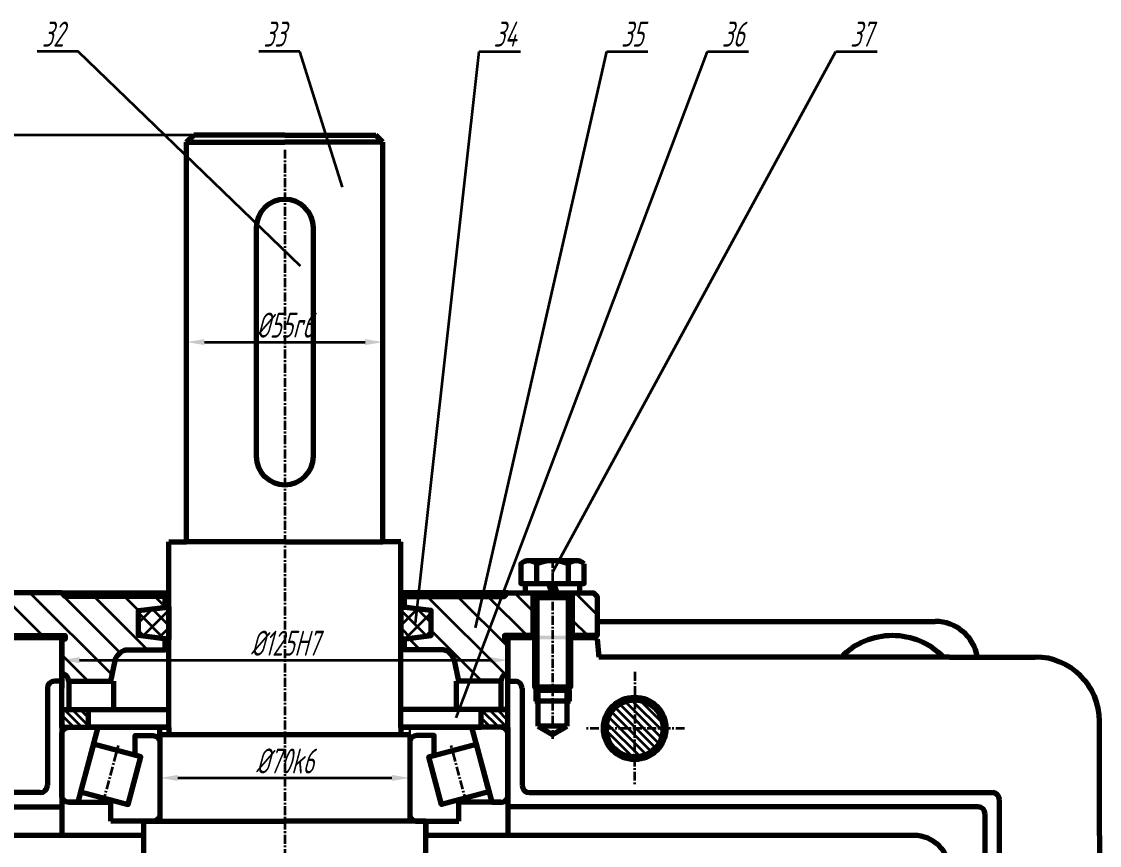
# Model space of a CAD drawing. Header units: millimetres. Extents: x 0 to 4732, y -441 to 1125.
# Drawn here: x 3569.3 to 3720.3, y 484.6 to 600.1 of the extents above; entities that cross this region are included whole.
import ezdxf
from ezdxf import colors
from ezdxf.entities.mleader import LeaderData, LeaderLine
from ezdxf.math import Vec2, Vec3

# ---------------------------------------------------------------- set-up
doc = ezdxf.new("R2010")
doc.units = ezdxf.units.MM
doc.linetypes.add('CENTER', pattern=[2, 1.25, -0.25, 0.25, -0.25])
for name, color, linetype, lineweight in [('0粗实线', 7, 'Continuous', 70), ('1', 1, 'CENTER', 35), ('标注', 6, 'Continuous', 35), ('箱体', 3, 'Continuous', 70)]:
    doc.layers.add(name, color=color, linetype=linetype, lineweight=lineweight)
for name, color, linetype in [('bear1', 7, 'Continuous'), ('bear2', 7, 'CENTER'), ('紧固件', 2, 'Continuous'), ('轴承盖', 4, 'Continuous')]:
    doc.layers.add(name, color=color, linetype=linetype)
doc.styles.add('数字', font='isocp.shx', dxfattribs={"width": 0.7, "oblique": 15, "height": 3.5})
doc.styles.add('数字字母', font='isocp.shx', dxfattribs={"width": 0.7, "oblique": 15, "height": 3.5})
doc.dimstyles.new('数字标注', dxfattribs={"dimtxt": 3.5, "dimasz": 2.5, "dimexe": 1.25, "dimexo": 0.625, "dimtad": 1, "dimtxsty": '数字', "dimcen": 2.5, "dimadec": 0, "dimazin": 0, "dimtfac": 1, "dimtmove": 0, "dimatfit": 3, "dimfxl": 1, "dimlwd": 35, "dimlwe": 35, "dimarcsym": 0})
pattern_1 = [(135, (2691.4146, -145.8167), (-0.561266, -0.561266), [])]

# ---------------------------------------------------------------- blocks, each defined once
blk = doc.blocks.new('*D62')
at = {"layer": 'Defpoints', "color": 0, "lineweight": 15, "transparency": 16777216}
for p in [(3606.22, 584.15), (3333.46, 439.53), (3338.78, 439.53)]:
    blk.add_point(p, dxfattribs=at)
at = {"layer": '标注', "color": 0, "linetype": 'Continuous', "lineweight": 35, "transparency": 16777216}
for p, q in [((3605.59, 584.15), (3332.21, 584.15)), ((3333.46, 581.65), (3333.46, 442.03)), ((3338.16, 439.53), (3332.21, 439.53))]:
    blk.add_line(p, q, dxfattribs=at)
at = {"layer": '标注', "color": 0, "lineweight": 15, "transparency": 16777216}
for points in [[(3333.04, 581.65), (3333.87, 581.65), (3333.46, 584.15)], [(3333.04, 442.03), (3333.87, 442.03), (3333.46, 439.53)]]:
    blk.add_solid(points, dxfattribs=at)
at = {"layer": '标注', "color": 0, "transparency": 16777216, "insert": (3331.08, 511.84), "char_height": 3.5, "attachment_point": 5, "rotation": 90, "style": '数字'}
blk.add_mtext('290', dxfattribs=at)
blk = doc.blocks.new('*D79')
at = {"layer": 'Defpoints', "color": 0, "lineweight": 15, "transparency": 16777216}
for p in [(3592.47, 555.15), (3619.97, 555.15), (3619.97, 555.15)]:
    blk.add_point(p, dxfattribs=at)
at = {"layer": '标注', "color": 0, "linetype": 'Continuous', "lineweight": 35, "transparency": 16777216}
for p, q in [((3592.47, 555.78), (3592.47, 556.4)), ((3619.97, 555.78), (3619.97, 556.4)), ((3594.97, 555.15), (3617.47, 555.15))]:
    blk.add_line(p, q, dxfattribs=at)
at = {"layer": '标注', "color": 0, "lineweight": 15, "transparency": 16777216}
for points in [[(3594.97, 555.57), (3594.97, 554.74), (3592.47, 555.15)], [(3617.47, 555.57), (3617.47, 554.74), (3619.97, 555.15)]]:
    blk.add_solid(points, dxfattribs=at)
at = {"layer": '标注', "color": 0, "transparency": 16777216, "insert": (3606.22, 557.53), "char_height": 3.5, "attachment_point": 5, "style": '数字'}
blk.add_mtext('%%C55r6', dxfattribs=at)
blk = doc.blocks.new('*D80')
at = {"layer": 'Defpoints', "color": 0, "lineweight": 15, "transparency": 16777216}
for p in [(3588.72, 494.09), (3623.72, 494.09), (3623.72, 494.09)]:
    blk.add_point(p, dxfattribs=at)
at = {"layer": '标注', "color": 0, "linetype": 'Continuous', "lineweight": 35, "transparency": 16777216}
for p, q in [((3588.72, 494.71), (3588.72, 495.34)), ((3623.72, 494.71), (3623.72, 495.34)), ((3591.22, 494.09), (3621.22, 494.09))]:
    blk.add_line(p, q, dxfattribs=at)
at = {"layer": '标注', "color": 0, "lineweight": 15, "transparency": 16777216}
for points in [[(3591.22, 494.51), (3591.22, 493.67), (3588.72, 494.09)], [(3621.22, 494.51), (3621.22, 493.67), (3623.72, 494.09)]]:
    blk.add_solid(points, dxfattribs=at)
at = {"layer": '标注', "color": 0, "transparency": 16777216, "insert": (3606.22, 496.46), "char_height": 3.5, "attachment_point": 5, "style": '数字'}
blk.add_mtext('%%C70k6', dxfattribs=at)
blk = doc.blocks.new('*D81')
at = {"layer": 'Defpoints', "color": 0, "lineweight": 15, "transparency": 16777216}
for p in [(3574.97, 510.59), (3637.47, 510.59), (3637.47, 510.59)]:
    blk.add_point(p, dxfattribs=at)
at = {"layer": '标注', "color": 0, "linetype": 'Continuous', "lineweight": 35, "transparency": 16777216}
for p, q in [((3577.47, 510.59), (3634.97, 510.59)), ((3574.97, 509.96), (3574.97, 509.34)), ((3637.47, 509.96), (3637.47, 509.34))]:
    blk.add_line(p, q, dxfattribs=at)
at = {"layer": '标注', "color": 0, "lineweight": 15, "transparency": 16777216}
for points in [[(3577.47, 511.01), (3577.47, 510.17), (3574.97, 510.59)], [(3634.97, 511.01), (3634.97, 510.17), (3637.47, 510.59)]]:
    blk.add_solid(points, dxfattribs=at)
at = {"layer": '标注', "color": 0, "transparency": 16777216, "insert": (3606.22, 512.96), "char_height": 3.5, "attachment_point": 5, "style": '数字'}
blk.add_mtext('%%C125H7', dxfattribs=at)
blk = doc.blocks.new('_None')

msp = doc.modelspace()

# ---------------------------------------------------------------- hatches: boundary and pattern name
at = {"layer": '紧固件', "lineweight": 35}
h = msp.add_hatch(dxfattribs=at)
h.set_pattern_fill('ANSI31', color=0, scale=0.25, angle=90)
h.set_pattern_definition(pattern_1)
h.paths.add_polyline_path([(3659.217, 501.027, 1), (3651.217, 501.027), (3651.296, 500.235, 0.9049876)])
h = msp.add_hatch(dxfattribs=at)
h.set_pattern_fill('ANSI31', color=0, scale=0.25, angle=90)
h.set_pattern_definition(pattern_1)
h.paths.add_polyline_path([(3578.717, 377.877), (3574.967, 377.877), (3574.967, 375.402), (3578.717, 375.402)])
h.paths.add_polyline_path([(3637.467, 377.877), (3633.717, 377.877), (3633.717, 375.402), (3637.467, 375.402)])
h.paths.add_polyline_path([(3578.717, 503.652), (3574.967, 503.652), (3574.967, 501.177), (3578.717, 501.177)])
h.paths.add_polyline_path([(3637.467, 503.652), (3633.717, 503.652), (3633.717, 501.177), (3637.467, 501.177)])
at = {"layer": '轴承盖', "lineweight": 35}
h = msp.add_hatch(dxfattribs=at)
h.set_pattern_fill('ANSI31', color=0, scale=0.944882, angle=-90, style=0)
h.set_pattern_definition([(315, (3606.2173, 514.027), (2.12132, 2.12132), [])])
h.paths.add_polyline_path([(3646.467, 520.027), (3646.467, 514.027), (3649.967, 514.027), (3649.967, 519.527), (3649.467, 520.027)])
edge = h.paths.add_edge_path()
edge.add_arc((3574.967, 507.652), 1, 0, 90)
edge.add_line((3574.967, 508.652), (3574.967, 513.527))
edge.add_line((3574.967, 513.527), (3575.467, 513.527))
edge.add_line((3575.467, 513.527), (3575.467, 514.027))
edge.add_line((3575.467, 514.027), (3562.467, 514.027))
edge.add_line((3562.467, 514.027), (3562.467, 519.527))
edge.add_line((3562.467, 519.527), (3562.967, 520.027))
edge.add_line((3562.967, 520.027), (3574.967, 520.027))
edge.add_line((3574.967, 520.027), (3575.467, 519.527))
edge.add_line((3575.467, 519.527), (3589.467, 519.527))
edge.add_line((3589.467, 519.527), (3589.467, 517.987))
edge.add_line((3589.467, 517.987), (3585.717, 517.527))
edge.add_line((3585.717, 517.527), (3585.717, 514.027))
edge.add_line((3585.717, 514.027), (3589.467, 513.567))
edge.add_line((3589.467, 513.567), (3589.467, 512.027))
edge.add_line((3589.467, 512.027), (3583.967, 512.027))
edge.add_arc((3584.386, 510.108), 1.964, 102.30802, 167.69198)
edge.add_line((3582.467, 510.527), (3581.84, 507.652))
edge.add_line((3581.84, 507.652), (3575.967, 507.652))
edge = h.paths.add_edge_path()
edge.add_arc((3637.467, 507.652), 1, 90, 180)
edge.add_line((3636.467, 507.652), (3630.595, 507.652))
edge.add_line((3630.595, 507.652), (3629.967, 510.527))
edge.add_arc((3628.049, 510.108), 1.964, 12.30802, 77.69198)
edge.add_line((3628.467, 512.027), (3622.967, 512.027))
edge.add_line((3622.967, 512.027), (3622.967, 513.567))
edge.add_line((3622.967, 513.567), (3626.717, 514.027))
edge.add_line((3626.717, 514.027), (3626.717, 517.527))
edge.add_line((3626.717, 517.527), (3622.967, 517.987))
edge.add_line((3622.967, 517.987), (3622.967, 519.527))
edge.add_line((3622.967, 519.527), (3636.967, 519.527))
edge.add_line((3636.967, 519.527), (3637.467, 520.027))
edge.add_line((3637.467, 520.027), (3640.967, 520.027))
edge.add_line((3640.967, 520.027), (3640.967, 514.027))
edge.add_line((3640.967, 514.027), (3636.967, 514.027))
edge.add_line((3636.967, 514.027), (3636.967, 513.527))
edge.add_line((3636.967, 513.527), (3637.467, 513.527))
edge.add_line((3637.467, 513.527), (3637.467, 508.652))
h = msp.add_hatch(dxfattribs=at)
h.set_pattern_fill('ANSI37', color=0, scale=0.551181, angle=-90, style=0)
h.set_pattern_definition([(315, (3606.2173, 514.027), (1.23744, 1.23744), []), (45, (3606.2173, 514.027), (-1.23744, 1.23744), [])])
h.paths.add_polyline_path([(3622.467, 513.505), (3626.717, 514.027), (3626.717, 517.527), (3622.467, 518.049)])
h.paths.add_polyline_path([(3589.967, 513.505), (3585.717, 514.027), (3585.717, 517.527), (3589.967, 518.049)])

# ---------------------------------------------------------------- linework, layer by layer
at = {"color": 0, "lineweight": 70}
for p, q in [((3592.467, 583.152), (3593.467, 584.152)), ((3592.467, 527.152), (3592.467, 583.152)), ((3592.467, 583.152), (3606.217, 583.152)), ((3606.217, 584.152), (3593.467, 584.152)), ((3606.217, 584.152), (3618.967, 584.152)), ((3619.967, 583.152), (3606.217, 583.152)), ((3619.967, 583.152), (3618.967, 584.152)), ((3619.967, 527.152), (3619.967, 583.152)), ((3602.217, 571.152), (3602.217, 539.152)), ((3610.217, 555.152), (3610.217, 571.152)), ((3610.217, 539.152), (3610.217, 555.152)), ((3589.967, 507.152), (3589.967, 527.152)), ((3589.967, 527.152), (3592.467, 527.152)), ((3606.217, 527.152), (3592.467, 527.152)), ((3606.217, 527.152), (3619.967, 527.152)), ((3622.467, 527.152), (3619.967, 527.152)), ((3622.467, 507.152), (3622.467, 527.152)), ((3589.967, 501.152), (3589.967, 507.152)), ((3622.467, 501.152), (3622.467, 507.152)), ((3588.717, 500.152), (3588.717, 501.177)), ((3588.717, 501.177), (3589.967, 501.177)), ((3588.717, 500.152), (3623.717, 500.152)), ((3588.717, 500.152), (3588.717, 488.027)), ((3589.967, 501.152), (3589.967, 500.152)), ((3623.717, 501.177), (3622.467, 501.177)), ((3622.467, 501.152), (3622.467, 500.152)), ((3623.717, 500.152), (3623.717, 488.027)), ((3586.467, 488.027), (3606.217, 488.027)), ((3586.467, 448.527), (3586.467, 488.027)), ((3625.967, 488.027), (3606.217, 488.027)), ((3625.967, 448.527), (3625.967, 488.027))]:
    msp.add_line(p, q, dxfattribs=at)
at = {"color": 0, "lineweight": 30}
msp.add_line((3623.717, 500.152), (3623.717, 501.177), dxfattribs=at)
at = {"color": 0, "lineweight": 70}
for centre, start, end in [((3606.217, 571.152), 0, 180), ((3606.217, 539.152), 180, 0)]:
    msp.add_arc(centre, 4, start, end, dxfattribs=at)
at = {"layer": '0粗实线', "color": 0, "lineweight": 70}
for p, q in [((3574.967, 507.652), (3573.967, 507.652)), ((3574.967, 506.652), (3574.967, 508.652)), ((3574.967, 507.652), (3574.967, 506.652)), ((3575.967, 507.652), (3581.967, 507.652)), ((3575.967, 507.652), (3575.967, 503.652)), ((3582.217, 507.652), (3582.217, 503.652)), ((3630.217, 507.652), (3630.217, 503.652)), ((3636.467, 507.652), (3630.467, 507.652)), ((3636.467, 507.652), (3636.467, 503.652)), ((3637.467, 507.652), (3638.467, 507.652)), ((3572.967, 506.652), (3572.967, 493.027)), ((3574.967, 503.652), (3574.967, 506.652)), ((3637.467, 503.652), (3637.467, 506.652)), ((3639.467, 506.652), (3639.467, 493.027)), ((3571.967, 492.027), (3535.985, 492.027)), ((3640.467, 492.027), (3705.312, 492.027)), ((3706.312, 439.527), (3706.312, 491.027)), ((3535.985, 490.027), (3574.967, 490.027)), ((3703.312, 490.027), (3637.467, 490.027)), ((3704.312, 439.527), (3704.312, 489.027))]:
    msp.add_line(p, q, dxfattribs=at)
at = {"layer": '0粗实线', "color": 0, "lineweight": 0}
for p, q in [((3574.967, 508.652), (3574.967, 508.652)), ((3575.967, 507.652), (3575.967, 507.652)), ((3581.967, 507.652), (3582.217, 507.652)), ((3630.467, 507.652), (3630.217, 507.652)), ((3636.467, 507.652), (3636.467, 507.652)), ((3637.467, 508.652), (3637.467, 508.652)), ((3637.467, 506.652), (3637.467, 508.652)), ((3637.467, 507.652), (3637.467, 506.652)), ((3637.467, 503.652), (3637.467, 506.652))]:
    msp.add_line(p, q, dxfattribs=at)
at = {"layer": '0粗实线', "color": 0, "lineweight": 70}
for centre, start, end in [((3573.967, 506.652), 90, 180), ((3574.967, 507.652), 0, 90), ((3637.467, 507.652), 90, 180), ((3638.467, 506.652), 0, 90), ((3571.967, 493.027), 270, 0), ((3640.467, 493.027), 180, 270), ((3705.312, 491.027), 0, 90), ((3703.312, 489.027), 0, 90)]:
    msp.add_arc(centre, 1, start, end, dxfattribs=at)
at = {"layer": '1', "color": 0, "lineweight": 35}
for p, q in [((3606.217, 582.115), (3606.217, 351.937)), ((3643.717, 524.777), (3643.717, 499.577)), ((3655.225, 508.957), (3655.21, 493.097)), ((3662.217, 501.027), (3648.217, 501.027))]:
    msp.add_line(p, q, dxfattribs=at)
at = {"layer": 'bear1', "color": 0, "lineweight": 70}
for points in [[(3580.045, 501.177), (3577.232, 490.677), (3575.967, 490.677, -0.4142136), (3574.967, 491.677), (3574.967, 500.177, -0.4142136), (3575.967, 501.177)], [(3581.842, 488.027), (3581.842, 491.015), (3584.266, 490.365), (3586.059, 497.059), (3585.28, 497.268), (3585.28, 500.027), (3587.717, 500.027, -0.4142136), (3588.717, 499.027), (3588.717, 489.027, -0.4142136), (3587.717, 488.027)], [(3630.592, 488.027), (3630.592, 491.015), (3628.169, 490.365), (3626.375, 497.059), (3627.155, 497.268), (3627.155, 500.027), (3624.717, 500.027, 0.4142136), (3623.717, 499.027), (3623.717, 489.027, 0.4142136), (3624.717, 488.027)], [(3632.389, 501.177), (3635.203, 490.677), (3636.467, 490.677, 0.4142136), (3637.467, 491.677), (3637.467, 500.177, 0.4142136), (3636.467, 501.177)]]:
    msp.add_lwpolyline(points, format="xyb", close=True, dxfattribs=at)
for points in [[(3575.967, 501.177), (3588.717, 501.177)], [(3636.467, 501.177), (3623.717, 501.177)], [(3575.967, 490.677), (3581.842, 490.677)], [(3636.467, 490.677), (3630.592, 490.677)]]:
    msp.add_lwpolyline(points, dxfattribs=at)
for points in [[(3584.266, 490.365), (3586.059, 497.059), (3579.419, 498.839), (3577.625, 492.145)], [(3628.169, 490.365), (3626.375, 497.059), (3633.016, 498.839), (3634.809, 492.145)]]:
    msp.add_lwpolyline(points, close=True, dxfattribs=at)
at = {"layer": 'bear2', "color": 0, "lineweight": 35}
for p, q in [((3580.766, 490.586), (3582.918, 498.618)), ((3631.668, 490.586), (3629.516, 498.618))]:
    msp.add_line(p, q, dxfattribs=at)
at = {"layer": '箱体', "color": 0, "lineweight": 70}
for p, q in [((3649.967, 516.027), (3697.312, 516.027)), ((3574.967, 501.152), (3574.967, 513.527)), ((3637.467, 501.152), (3637.467, 513.527)), ((3649.967, 513.527), (3650.217, 511.027)), ((3699.312, 511.027), (3650.217, 511.027)), ((3699.312, 511.027), (3689.312, 511.027)), ((3699.312, 511.027), (3711.312, 511.027)), ((3720.312, 486.027), (3720.312, 502.027)), ((3574.967, 501.152), (3574.967, 488.027)), ((3637.467, 501.152), (3637.467, 488.027)), ((3574.967, 488.027), (3574.967, 486.027)), ((3625.967, 488.027), (3625.967, 486.027)), ((3637.467, 488.027), (3637.467, 486.027)), ((3586.467, 486.027), (3506.717, 486.027)), ((3694.312, 486.027), (3625.967, 486.027)), ((3720.312, 486.027), (3720.312, 393.027))]:
    msp.add_line(p, q, dxfattribs=at)
at = {"layer": '箱体', "color": 0, "lineweight": 30}
msp.add_line((3623.717, 501.177), (3623.717, 500.152), dxfattribs=at)
at = {"layer": '箱体', "color": 0, "lineweight": 70}
for centre, radius, start, end in [((3697.312, 510.027), 6, 9.59407, 90), ((3691.312, 504.027), 10, 44.427, 135.573), ((3711.312, 502.027), 9, 0, 90), ((3694.312, 481.027), 5, 0, 90)]:
    msp.add_arc(centre, radius, start, end, dxfattribs=at)
at = {"layer": '紧固件', "color": 0, "lineweight": 70}
for p, q in [((3639.917, 520.027), (3639.917, 521.327)), ((3643.135, 521.327), (3643.608, 520.027)), ((3643.827, 521.327), (3644.3, 520.027)), ((3647.517, 520.027), (3647.517, 521.327)), ((3640.967, 520.027), (3640.967, 513.527)), ((3646.467, 520.027), (3646.467, 513.527)), ((3641.717, 501.327), (3641.717, 506.327)), ((3645.717, 506.327), (3645.717, 501.327)), ((3646.217, 504.827), (3641.217, 504.827)), ((3574.967, 503.652), (3574.967, 501.177)), ((3574.967, 503.652), (3589.967, 503.652)), ((3578.717, 501.177), (3578.717, 503.652)), ((3637.467, 503.652), (3622.467, 503.652)), ((3633.717, 501.177), (3633.717, 503.652)), ((3633.717, 503.652), (3637.467, 503.652)), ((3645.717, 501.327), (3641.717, 501.327)), ((3641.717, 501.327), (3643.717, 500.172)), ((3643.717, 500.172), (3645.717, 501.327)), ((3574.967, 501.177), (3578.717, 501.177)), ((3589.967, 501.177), (3578.717, 501.177)), ((3622.467, 501.177), (3633.717, 501.177)), ((3637.467, 501.177), (3633.717, 501.177))]:
    msp.add_line(p, q, dxfattribs=at)
at = {"layer": '紧固件', "color": 0, "lineweight": 0}
for p, q in [((3647.517, 521.327), (3643.717, 521.327)), ((3641.217, 520.027), (3639.917, 520.027)), ((3643.717, 520.027), (3641.217, 520.027)), ((3643.717, 520.027), (3646.217, 520.027)), ((3646.217, 520.027), (3647.517, 520.027)), ((3646.217, 520.027), (3646.467, 520.027))]:
    msp.add_line(p, q, dxfattribs=at)
at = {"layer": '紧固件', "color": 0, "lineweight": 35}
for p, q in [((3641.717, 519.327), (3641.717, 506.327)), ((3645.717, 519.327), (3645.717, 506.327)), ((3641.217, 504.827), (3641.217, 506.827)), ((3646.217, 506.327), (3646.217, 506.827)), ((3646.217, 506.327), (3646.217, 504.827))]:
    msp.add_line(p, q, dxfattribs=at)
at = {"layer": '紧固件', "color": 0, "lineweight": 30}
msp.add_line((3637.467, 503.652), (3637.467, 501.177), dxfattribs=at)
msp.add_line((3637.467, 503.652), (3637.467, 501.177), dxfattribs=at)
at = {"layer": '紧固件', "color": 0, "lineweight": 70}
msp.add_lwpolyline([(3648.16, 524.097, 0.3871694), (3645.939, 524.097, 0.1935847), (3641.496, 524.097, 0.3871694), (3639.275, 524.097), (3639.275, 521.327), (3648.16, 521.327), (3648.16, 524.097)], format="xyb", dxfattribs=at)
for points in [[(3647.049, 524.527), (3640.385, 524.527)], [(3641.496, 521.327), (3641.496, 524.097)], [(3645.939, 521.327), (3645.939, 524.097)], [(3646.217, 520.027), (3646.217, 519.327), (3641.217, 519.327), (3641.217, 520.027)], [(3646.217, 519.327), (3646.217, 506.827), (3641.217, 506.827), (3641.217, 519.327)], [(3646.217, 506.827), (3645.717, 506.327), (3641.717, 506.327), (3641.217, 506.827)]]:
    msp.add_lwpolyline(points, dxfattribs=at)
for radius in [4.375, 4]:
    msp.add_circle((3655.217, 501.027), radius, dxfattribs=at)
at = {"layer": '轴承盖', "color": 0, "lineweight": 70}
for points in [[(3589.467, 519.527), (3575.467, 519.527), (3574.967, 520.027), (3562.967, 520.027), (3562.467, 519.527), (3562.467, 514.027), (3575.467, 514.027), (3575.467, 513.527), (3574.967, 513.527), (3574.967, 507.652)], [(3574.967, 520.027), (3589.967, 520.027)], [(3589.467, 519.527), (3589.967, 519.527)], [(3637.467, 520.027), (3622.467, 520.027)], [(3622.967, 519.527), (3622.467, 519.527)], [(3622.967, 519.527), (3636.967, 519.527), (3637.467, 520.027), (3649.467, 520.027), (3649.967, 519.527), (3649.967, 514.027), (3646.217, 514.027)], [(3641.217, 514.027), (3636.967, 514.027), (3636.967, 513.527), (3637.467, 513.527), (3637.467, 507.652)]]:
    msp.add_lwpolyline(points, dxfattribs=at)
for points in [[(3581.84, 507.652), (3582.467, 510.527, -0.293292), (3583.967, 512.027), (3589.467, 512.027), (3589.467, 513.567), (3585.717, 514.027), (3585.717, 517.527), (3589.467, 517.987), (3589.467, 519.527)], [(3630.595, 507.652), (3629.967, 510.527, 0.293292), (3628.467, 512.027), (3622.967, 512.027), (3622.967, 513.567), (3626.717, 514.027), (3626.717, 517.527), (3622.967, 517.987), (3622.967, 519.527)]]:
    msp.add_lwpolyline(points, format="xyb", dxfattribs=at)
for points in [[(3589.967, 513.505), (3585.717, 514.027), (3585.717, 517.527), (3589.967, 518.049)], [(3622.467, 513.505), (3626.717, 514.027), (3626.717, 517.527), (3622.467, 518.049)]]:
    msp.add_lwpolyline(points, close=True, dxfattribs=at)
at = {"layer": '轴承盖', "color": 0, "lineweight": 30}
msp.add_lwpolyline([(3562.467, 514.027), (3574.967, 514.027), (3574.967, 513.527), (3562.467, 513.527)], close=True, dxfattribs=at)
for points in [[(3641.217, 514.027), (3637.467, 514.027), (3637.467, 513.527), (3641.217, 513.527)], [(3646.217, 513.527), (3649.967, 513.527), (3649.967, 514.027)], [(3649.967, 514.027), (3646.217, 514.027)], [(3589.467, 512.027), (3589.967, 512.027)], [(3622.967, 512.027), (3622.467, 512.027)]]:
    msp.add_lwpolyline(points, dxfattribs=at)
for points in [[(3562.467, 514.027), (3574.967, 514.027), (3562.467, 513.527), (3574.967, 513.527)], [(3649.967, 514.027), (3637.467, 514.027), (3649.967, 513.527), (3637.467, 513.527)]]:
    msp.add_solid(points, dxfattribs=at)

# ---------------------------------------------------------------- dimensions: what is measured, and where the dimension line sits
at = {"layer": '标注', "color": 0}
dim = msp.add_linear_dim(base=(3333.457, 439.527), p1=(3606.217, 584.152), p2=(3338.784, 439.527), angle=90, text='290', dimstyle='数字标注', dxfattribs=at)
dim.commit()
dim.dimension.update_dxf_attribs({"geometry": '*D62', "text_midpoint": (3333.457, 511.84), "dimtype": 160})
for base, p1, p2, text, picture, middle in [((3619.967, 555.152), (3592.467, 555.152), (3619.967, 555.152), '%%C55r6', '*D79', (3606.217, 557.527)), ((3637.467, 510.59), (3574.967, 510.59), (3637.467, 510.59), '%%C125H7', '*D81', (3606.217, 512.965)), ((3623.717, 494.09), (3588.717, 494.09), (3623.717, 494.09), '%%C70k6', '*D80', (3606.217, 496.465))]:
    dim = msp.add_linear_dim(base=base, p1=p1, p2=p2, text=text, dimstyle='数字标注', dxfattribs=at)
    dim.commit()
    dim.dimension.update_dxf_attribs({"geometry": picture, "text_midpoint": middle})

# ---------------------------------------------------------------- leaders
ml = msp.add_multileader_mtext('Standard', dxfattribs=at)
ml.set_content('32', style='数字字母')
ml.set_leader_properties(linetype='Continuous', lineweight=35)
ml.set_arrow_properties(name='NONE')
ml.build(insert=Vec2(0, 0))
ml.multileader.update_dxf_attribs({"text_left_attachment_type": 5, "text_right_attachment_type": 5, "dogleg_length": 0})
ctx = ml.context
ctx.base_point, ctx.char_height, ctx.plane_origin = Vec3(3569.813, 595.856), 3.5, Vec3(3606.217, 563.152)
ctx.left_attachment, ctx.right_attachment, ctx.text_align_type = 5, 5, 2
notes = []
notes.append((ctx, [(0, (1, 1, 0), (3577.261, 595.856), (-1, 0), 0, [(0, [(3608.402, 565.78)], 0, [])])]))
ctx.mtext.insert, ctx.mtext.alignment, ctx.mtext.flow_direction = Vec3(3575.261, 600.056), 3, 5
ml = msp.add_multileader_mtext('Standard', dxfattribs=at)
ml.set_content('33', style='数字字母')
ml.set_leader_properties(linetype='Continuous', lineweight=35)
ml.set_arrow_properties(name='NONE')
ml.build(insert=Vec2(0, 0))
ml.multileader.update_dxf_attribs({"text_left_attachment_type": 5, "text_right_attachment_type": 5, "dogleg_length": 0})
ctx = ml.context
ctx.base_point, ctx.char_height, ctx.plane_origin = Vec3(3600.778, 595.856), 3.5, Vec3(3614.295, 576.849)
ctx.left_attachment, ctx.right_attachment, ctx.text_align_type = 5, 5, 2
notes.append((ctx, [(0, (1, 1, 0), (3608.317, 595.856), (-1, 0), 0, [(0, [(3614.295, 576.849)], 0, [])])]))
ctx.mtext.insert, ctx.mtext.alignment, ctx.mtext.flow_direction = Vec3(3606.317, 600.056), 3, 5
ml = msp.add_multileader_mtext('Standard', dxfattribs=at)
ml.set_content('34', style='数字字母')
ml.set_leader_properties(linetype='Continuous', lineweight=35)
ml.set_arrow_properties(name='NONE')
ml.build(insert=Vec2(0, 0))
ml.multileader.update_dxf_attribs({"text_left_attachment_type": 5, "text_right_attachment_type": 5, "dogleg_length": 0})
ctx = ml.context
ctx.base_point, ctx.char_height, ctx.plane_origin = Vec3(3633.46, 595.856), 3.5, Vec3(3624.5, 515.777)
ctx.left_attachment, ctx.right_attachment = 5, 5
notes.append((ctx, [(0, (1, 1, 0), (3633.46, 595.856), (1, 0), 0, [(0, [(3624.5, 515.777)], 0, [])])]))
ctx.mtext.insert, ctx.mtext.flow_direction = Vec3(3635.46, 600.056), 5
ml = msp.add_multileader_mtext('Standard', dxfattribs=at)
ml.set_content('36', style='数字字母')
ml.set_leader_properties(linetype='Continuous', lineweight=35)
ml.set_arrow_properties(name='NONE')
ml.build(insert=Vec2(0, 0))
ml.multileader.update_dxf_attribs({"text_left_attachment_type": 5, "text_right_attachment_type": 5, "dogleg_length": 0})
ctx = ml.context
ctx.base_point, ctx.char_height, ctx.plane_origin = Vec3(3665.43, 595.856), 3.5, Vec3(3635.741, 502.493)
ctx.left_attachment, ctx.right_attachment = 5, 5
notes.append((ctx, [(0, (1, 1, 0), (3665.43, 595.856), (1, 0), 0, [(0, [(3630.217, 502.493)], 0, [])])]))
ctx.mtext.insert, ctx.mtext.flow_direction = Vec3(3667.43, 600.056), 5
ml = msp.add_multileader_mtext('Standard', dxfattribs=at)
ml.set_content('35', style='数字字母')
ml.set_leader_properties(linetype='Continuous', lineweight=35)
ml.set_arrow_properties(name='NONE')
ml.build(insert=Vec2(0, 0))
ml.multileader.update_dxf_attribs({"text_left_attachment_type": 5, "text_right_attachment_type": 5, "dogleg_length": 0})
ctx = ml.context
ctx.base_point, ctx.char_height, ctx.plane_origin = Vec3(3651.315, 595.856), 3.5, Vec3(3632.904, 515.122)
ctx.left_attachment, ctx.right_attachment = 5, 5
notes.append((ctx, [(0, (1, 1, 0), (3651.315, 595.856), (1, 0), 0, [(0, [(3632.904, 515.122)], 0, [])])]))
ctx.mtext.insert, ctx.mtext.flow_direction = Vec3(3653.315, 600.056), 5
ml = msp.add_multileader_mtext('Standard', dxfattribs=at)
ml.set_content('37', style='数字字母')
ml.set_leader_properties(linetype='Continuous', lineweight=35)
ml.set_arrow_properties(name='NONE')
ml.build(insert=Vec2(0, 0))
ml.multileader.update_dxf_attribs({"text_left_attachment_type": 5, "text_right_attachment_type": 5, "dogleg_length": 0})
ctx = ml.context
ctx.base_point, ctx.char_height, ctx.plane_origin = Vec3(3683.411, 595.856), 3.5, Vec3(3666.241, 548.681)
ctx.left_attachment, ctx.right_attachment = 5, 5
notes.append((ctx, [(0, (1, 1, 0), (3683.411, 595.856), (1, 0), 0, [(0, [(3643.717, 522.861)], 0, [])])]))
ctx.mtext.insert, ctx.mtext.flow_direction = Vec3(3685.411, 600.056), 5
for ctx, leaders in notes:
    for number, flags, end, landing, length, lines in leaders:
        leader = LeaderData()
        leader.index, (leader.has_last_leader_line, leader.has_dogleg_vector, leader.attachment_direction) = number, flags
        leader.last_leader_point, leader.dogleg_vector, leader.dogleg_length = Vec3(end), Vec3(landing), length
        for number, points, colour, breaks in lines:
            line = LeaderLine()
            line.index, line.vertices, line.color, line.breaks = number, Vec3.list(points), colors.encode_raw_color(colour), breaks
            leader.lines.append(line)
        ctx.leaders.append(leader)

doc.saveas('drawing.dxf')
